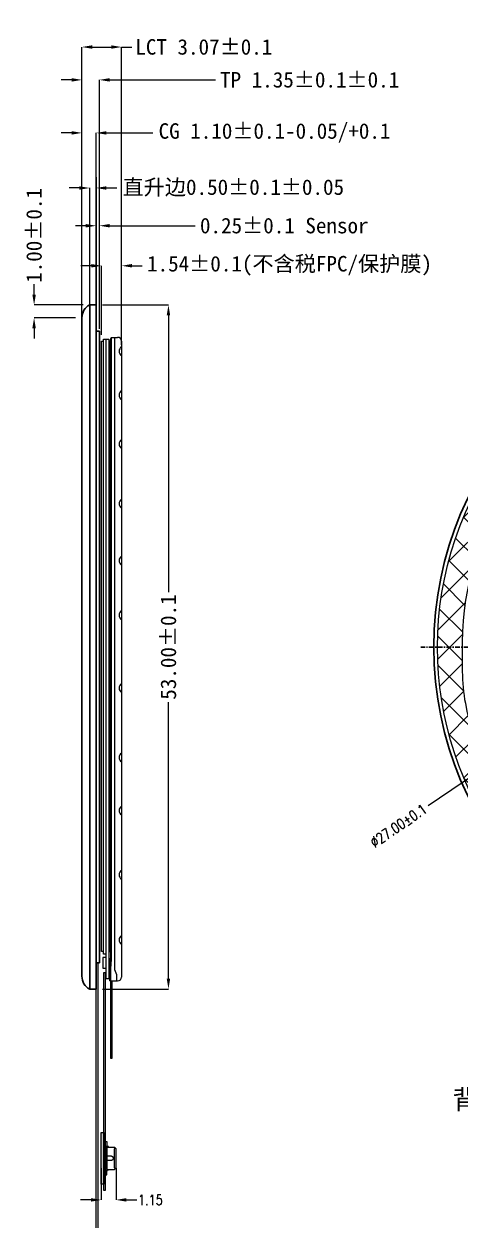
# Model space of a CAD drawing. Header units: millimetres. Extents: x 17 to 351, y 28 to 265.
# Drawn here: x 135.3 to 169, y 109.8 to 202.5 of the extents above; entities that cross this region are included whole.
import ezdxf

# ---------------------------------------------------------------- set-up
doc = ezdxf.new("R2010")
doc.units = ezdxf.units.MM
doc.linetypes.add('CENTER', pattern=[0.6, 0.375, -0.075, 0.075, -0.075])
doc.layers.get('Defpoints').update_dxf_attribs({"color": 5, "lineweight": 5})
for name, color, linetype in [('02___PRT_ALL_AXES', 7, 'Continuous'), ('CONNECTOR', 255, 'Continuous'), ('Lens', 6, 'Continuous'), ('外形切割', 200, 'Continuous')]:
    doc.layers.add(name, color=color, linetype=linetype)
for name, color, linetype, lineweight in [('BLU', 50, 'Continuous', 5), ('COG-IC', 2, 'Continuous', 5), ('DIM', 3, 'Continuous', 5), ('FPC', 50, 'Continuous', 5), ('LCD', 4, 'Continuous', 5), ('Main-FPC', 2, 'Continuous', 5), ('POL', 210, 'Continuous', 5)]:
    doc.layers.add(name, color=color, linetype=linetype, lineweight=lineweight)
doc.styles.add('RD', font='ROMAND.shx', dxfattribs={"width": 0.8})
doc.styles.get("Standard").update_dxf_attribs({"font": 'arial.ttf'})
doc.styles.add('样式 4', font='SimSun.ttf')
doc.dimstyles.new('DIM', dxfattribs={"dimtxt": 0.8, "dimasz": 0.8, "dimexe": 0, "dimexo": 0.5, "dimgap": 0.11, "dimtad": 0, "dimzin": 1, "dimdsep": 46, "dimtxsty": 'RD', "dimcen": 0, "dimclrd": 256, "dimclre": 256, "dimclrt": 256, "dimadec": 0, "dimazin": 0, "dimtm": 1e-09, "dimtfac": 1, "dimtofl": 0, "dimtmove": 0, "dimatfit": 3, "dimfxl": 1, "dimlwe": -1, "dimarcsym": 0})

# ---------------------------------------------------------------- blocks, each defined once
blk = doc.blocks.new('*D23')
at = {"layer": 'Defpoints', "color": 0, "transparency": 16777216}
for p in [(142.822, 183.736), (141.282, 177.892), (142.822, 177.892)]:
    blk.add_point(p, dxfattribs=at)
at = {"layer": 'DIM', "lineweight": 5, "transparency": 16777216}
for p, q in [((140.482, 183.736), (139.682, 183.736)), ((141.282, 178.392), (141.282, 183.736)), ((142.822, 178.392), (142.822, 183.736)), ((143.622, 183.736), (144.422, 183.736))]:
    blk.add_line(p, q, dxfattribs=at)
at = {"layer": 'DIM', "transparency": 16777216}
for points in [[(140.482, 183.87), (140.482, 183.603), (141.282, 183.736)], [(143.622, 183.87), (143.622, 183.603), (142.822, 183.736)]]:
    blk.add_solid(points, dxfattribs=at)
at = {"layer": 'DIM', "lineweight": 5, "transparency": 16777216, "insert": (155.832, 183.736), "char_height": 1.2, "attachment_point": 5, "style": '样式 4'}
blk.add_mtext('1.54±0.1(不含税FPC/保护膜)', dxfattribs=at)
blk = doc.blocks.new('R180A3D-001-CELL-V01-B')
at = {"layer": 'COG-IC', "lineweight": 5}
blk.add_lwpolyline([(324.462, 219.476), (324.212, 219.476), (324.212, 218.65), (324.462, 218.65)], dxfattribs=at)
at = {"layer": 'LCD', "lineweight": 5}
blk.add_lwpolyline([(324.462, 219.746), (324.262, 219.746), (324.262, 267.38), (324.662, 267.38), (324.662, 217.826), (324.462, 217.826), (324.462, 267.38)], dxfattribs=at)
blk = doc.blocks.new('R180A3D-001-LCDA-V01-B')
at = {"layer": 'POL', "lineweight": 5}
for points in [[(548.124, 225.188), (547.974, 225.188), (547.974, 272.472), (548.124, 272.472)], [(548.524, 225.188), (548.654, 225.188), (548.654, 272.472), (548.524, 272.472)]]:
    blk.add_lwpolyline(points, dxfattribs=at)
at = {"layer": 'LCD', "color": 2, "lineweight": 5}
blk.add_blockref('R180A3D-001-CELL-V01-B', (223.862, 5.243), dxfattribs=at)
blk = doc.blocks.new('R180A3D-005-BLU-V01-B')
at = {"layer": 'DIM', "color": 5}
for p, q in [((790.642, 270.154), (790.642, 222.038)), ((790.702, 270.154), (790.642, 270.154)), ((790.642, 222.038), (790.592, 221.329)), ((790.592, 221.329), (790.592, 220.377)), ((790.652, 220.377), (790.592, 220.377))]:
    blk.add_line(p, q, dxfattribs=at)
at = {"layer": 'DIM', "color": 0}
for p, q in [((790.702, 270.234), (790.702, 222.035)), ((790.702, 270.234), (790.952, 270.234)), ((790.612, 222.039), (790.562, 221.33)), ((790.612, 222.147), (790.612, 222.039)), ((790.612, 222.147), (790.642, 222.147)), ((790.702, 222.035), (790.652, 221.327)), ((790.562, 221.33), (790.562, 220.377)), ((790.652, 221.327), (790.652, 220.377)), ((790.592, 220.377), (790.562, 220.377)), ((790.652, 220.377), (791.104, 220.377)), ((790.652, 220.377), (790.652, 214.384)), ((790.782, 214.384), (790.782, 220.377)), ((790.652, 214.384), (790.782, 214.384))]:
    blk.add_line(p, q, dxfattribs=at)
at = {"layer": 'DIM', "color": 6}
for p, q in [((790.952, 270.234), (790.952, 221.255)), ((790.952, 270.234), (791.202, 270.234)), ((791.502, 269.934), (791.502, 220.677)), ((790.952, 221.255), (791.104, 220.871)), ((791.104, 220.871), (791.104, 220.377)), ((791.104, 220.377), (791.202, 220.377))]:
    blk.add_line(p, q, dxfattribs=at)
for centre, radius, start, end in [((791.202, 269.934), 0.3, 0, 90), ((791.711, 269.161), 0.4, 121.5045, 238.4955), ((791.711, 265.755), 0.4, 121.5045, 238.4955), ((791.711, 261.968), 0.4, 121.5045, 238.4955), ((791.711, 257.349), 0.4, 121.5045, 238.4955), ((791.711, 252.938), 0.4, 121.5045, 238.4955), ((791.711, 248.711), 0.4, 121.5045, 238.4955), ((791.711, 243.065), 0.4, 121.5045, 238.4955), ((791.711, 237.684), 0.4, 121.5045, 238.4955), ((791.711, 233.573), 0.4, 121.5045, 238.4955), ((791.711, 228.599), 0.4, 121.5045, 238.4955), ((791.711, 223.55), 0.4, 121.5045, 238.4955), ((791.202, 220.677), 0.3, 270, 0)]:
    blk.add_arc(centre, radius, start, end, dxfattribs=at)
blk = doc.blocks.new('*D13')
at = {"layer": 'Defpoints', "color": 0, "lineweight": 5, "transparency": 16777216}
for p in [(1241.976, 199.274), (1243.121, 199.274), (1243.121, 196.324)]:
    blk.add_point(p, dxfattribs=at)
at = {"layer": 'DIM', "lineweight": 5, "transparency": 16777216}
for p, q in [((1241.976, 198.774), (1241.976, 196.324)), ((1243.121, 198.774), (1243.121, 196.324)), ((1241.176, 196.324), (1240.376, 196.324)), ((1243.921, 196.324), (1244.721, 196.324))]:
    blk.add_line(p, q, dxfattribs=at)
for points in [[(1241.176, 196.457), (1241.176, 196.19), (1241.976, 196.324)], [(1243.921, 196.457), (1243.921, 196.19), (1243.121, 196.324)]]:
    blk.add_solid(points, dxfattribs=at)
at = {"layer": 'DIM', "lineweight": 5, "transparency": 16777216, "insert": (1245.775, 196.324), "char_height": 0.8, "attachment_point": 5, "style": 'RD'}
blk.add_mtext('1.15', dxfattribs=at)
blk = doc.blocks.new('*D42')
at = {"layer": 'Defpoints', "color": 0, "transparency": 16777216}
for p in [(140.857, 186.838), (141.107, 178.87), (140.857, 178.67)]:
    blk.add_point(p, dxfattribs=at)
at = {"layer": 'DIM', "lineweight": 5, "transparency": 16777216}
for p, q in [((140.057, 186.838), (139.257, 186.838)), ((140.857, 179.17), (140.857, 186.838)), ((141.107, 179.37), (141.107, 186.838)), ((141.907, 186.838), (148.53, 186.838))]:
    blk.add_line(p, q, dxfattribs=at)
at = {"layer": 'DIM', "transparency": 16777216}
for points in [[(140.057, 186.971), (140.057, 186.705), (140.857, 186.838)], [(141.907, 186.971), (141.907, 186.705), (141.107, 186.838)]]:
    blk.add_solid(points, dxfattribs=at)
at = {"layer": 'DIM', "lineweight": 5, "transparency": 16777216, "insert": (155.428, 186.838), "char_height": 1.2, "attachment_point": 5, "style": '样式 4'}
blk.add_mtext('0.25±0.1 Sensor', dxfattribs=at)
blk = doc.blocks.new('*D37')
at = {"layer": 'Defpoints', "color": 0, "transparency": 16777216}
for p in [(139.756, 198.137), (141.107, 178.349), (139.756, 164.336)]:
    blk.add_point(p, dxfattribs=at)
at = {"layer": 'DIM', "lineweight": 5, "transparency": 16777216}
for p, q in [((138.956, 198.137), (138.156, 198.137)), ((139.756, 164.836), (139.756, 198.137)), ((141.107, 178.849), (141.107, 198.137)), ((141.907, 198.137), (150.1, 198.137))]:
    blk.add_line(p, q, dxfattribs=at)
at = {"layer": 'DIM', "transparency": 16777216}
for points in [[(138.956, 198.271), (138.956, 198.004), (139.756, 198.137)], [(141.907, 198.271), (141.907, 198.004), (141.107, 198.137)]]:
    blk.add_solid(points, dxfattribs=at)
at = {"layer": 'DIM', "lineweight": 5, "transparency": 16777216, "insert": (157.393, 198.137), "char_height": 1.2, "attachment_point": 5, "style": '样式 4'}
blk.add_mtext('TP 1.35±0.1%%P0.1', dxfattribs=at)
blk = doc.blocks.new('*D38')
at = {"layer": 'Defpoints', "color": 0, "transparency": 16777216}
for p in [(140.857, 189.762), (140.356, 178.87), (140.857, 178.87)]:
    blk.add_point(p, dxfattribs=at)
at = {"layer": 'DIM', "lineweight": 5, "transparency": 16777216}
for p, q in [((139.556, 189.762), (138.756, 189.762)), ((140.356, 179.37), (140.356, 189.762)), ((140.857, 179.37), (140.857, 189.762)), ((141.657, 189.762), (142.457, 189.762))]:
    blk.add_line(p, q, dxfattribs=at)
at = {"layer": 'DIM', "transparency": 16777216}
for points in [[(139.556, 189.895), (139.556, 189.628), (140.356, 189.762)], [(141.657, 189.895), (141.657, 189.628), (140.857, 189.762)]]:
    blk.add_solid(points, dxfattribs=at)
at = {"layer": 'DIM', "lineweight": 5, "transparency": 16777216, "insert": (151.483, 189.762), "char_height": 1.2, "attachment_point": 5, "style": '样式 4'}
blk.add_mtext('直升边0.50±0.1%%P0.05', dxfattribs=at)
blk = doc.blocks.new('*D43')
at = {"layer": 'Defpoints', "color": 0, "transparency": 16777216}
for p in [(140.857, 180.7), (140.857, 127.7), (146.457, 127.7)]:
    blk.add_point(p, dxfattribs=at)
at = {"layer": 'DIM', "lineweight": 5, "transparency": 16777216}
for p, q in [((141.357, 180.7), (146.457, 180.7)), ((146.457, 179.9), (146.457, 158.463)), ((146.457, 128.5), (146.457, 149.937)), ((141.357, 127.7), (146.457, 127.7))]:
    blk.add_line(p, q, dxfattribs=at)
at = {"layer": 'DIM', "transparency": 16777216}
for points in [[(146.324, 179.9), (146.59, 179.9), (146.457, 180.7)], [(146.324, 128.5), (146.59, 128.5), (146.457, 127.7)]]:
    blk.add_solid(points, dxfattribs=at)
at = {"layer": 'DIM', "lineweight": 5, "transparency": 16777216, "insert": (146.457, 154.2), "char_height": 1.2, "attachment_point": 5, "rotation": 90, "style": '样式 4'}
blk.add_mtext('53.00±0.1', dxfattribs=at)
blk = doc.blocks.new('*D44')
at = {"layer": 'Defpoints', "color": 0, "transparency": 16777216}
for p in [(139.756, 194.03), (140.857, 180.7), (139.756, 165.518)]:
    blk.add_point(p, dxfattribs=at)
at = {"layer": 'DIM', "lineweight": 5, "transparency": 16777216}
for p, q in [((138.956, 194.03), (138.156, 194.03)), ((139.756, 166.018), (139.756, 194.03)), ((140.857, 181.2), (140.857, 194.03)), ((141.657, 194.03), (145.238, 194.03))]:
    blk.add_line(p, q, dxfattribs=at)
at = {"layer": 'DIM', "transparency": 16777216}
for points in [[(138.956, 194.163), (138.956, 193.896), (139.756, 194.03)], [(141.657, 194.163), (141.657, 193.896), (140.857, 194.03)]]:
    blk.add_solid(points, dxfattribs=at)
at = {"layer": 'DIM', "lineweight": 5, "transparency": 16777216, "insert": (154.673, 194.03), "char_height": 1.2, "attachment_point": 5, "style": '样式 4'}
blk.add_mtext('CG 1.10±0.1-0.05/+0.1', dxfattribs=at)
blk = doc.blocks.new('*D45')
at = {"layer": 'Defpoints', "color": 0, "transparency": 16777216}
for p in [(142.822, 200.683), (139.756, 179.42), (142.822, 177.118)]:
    blk.add_point(p, dxfattribs=at)
at = {"layer": 'DIM', "lineweight": 5, "transparency": 16777216}
for p, q in [((139.756, 179.92), (139.756, 200.683)), ((140.556, 200.683), (142.022, 200.683)), ((142.822, 177.618), (142.822, 200.683)), ((142.822, 200.683), (143.622, 200.683))]:
    blk.add_line(p, q, dxfattribs=at)
at = {"layer": 'DIM', "transparency": 16777216}
for points in [[(140.556, 200.816), (140.556, 200.55), (139.756, 200.683)], [(142.022, 200.816), (142.022, 200.55), (142.822, 200.683)]]:
    blk.add_solid(points, dxfattribs=at)
at = {"layer": 'DIM', "lineweight": 5, "transparency": 16777216, "insert": (149.196, 200.683), "char_height": 1.2, "attachment_point": 5, "style": '样式 4'}
blk.add_mtext('LCT 3.07±0.1', dxfattribs=at)
blk = doc.blocks.new('*D46')
at = {"layer": 'Defpoints', "color": 0, "transparency": 16777216}
for p in [(204.669, 167.827), (182.34, 152.647)]:
    blk.add_point(p, dxfattribs=at)
at = {"layer": 'DIM', "lineweight": 5, "transparency": 16777216}
blk.add_line((166.564, 141.921), (181.679, 152.197), dxfattribs=at)
at = {"layer": 'DIM', "transparency": 16777216}
blk.add_solid([(181.604, 152.307), (181.754, 152.087), (182.34, 152.647)], dxfattribs=at)
at = {"layer": 'DIM', "lineweight": 5, "transparency": 16777216, "insert": (164.268, 140.36), "char_height": 0.8, "attachment_point": 5, "rotation": 34.20997, "style": 'RD'}
blk.add_mtext('∅27.00±0.1', dxfattribs=at)
blk = doc.blocks.new('*D50')
at = {"layer": 'Defpoints', "color": 0, "transparency": 16777216}
for p in [(136.051, 180.7), (140.356, 180.7), (139.756, 179.7)]:
    blk.add_point(p, dxfattribs=at)
at = {"layer": 'DIM', "lineweight": 5, "transparency": 16777216}
for p, q in [((136.051, 181.5), (136.051, 182.3)), ((139.856, 180.7), (136.051, 180.7)), ((139.256, 179.7), (136.051, 179.7)), ((136.051, 178.9), (136.051, 178.1))]:
    blk.add_line(p, q, dxfattribs=at)
at = {"layer": 'DIM', "transparency": 16777216}
for points in [[(135.918, 181.5), (136.184, 181.5), (136.051, 180.7)], [(135.918, 178.9), (136.184, 178.9), (136.051, 179.7)]]:
    blk.add_solid(points, dxfattribs=at)
at = {"layer": 'DIM', "lineweight": 5, "transparency": 16777216, "insert": (136.051, 186.087), "char_height": 1.2, "attachment_point": 5, "rotation": 90, "style": '样式 4'}
blk.add_mtext('1.00±0.1', dxfattribs=at)
blk = doc.blocks.new('R180A3D-005-FPC-V01-B')
at = {"layer": 'FPC', "lineweight": 5}
h = blk.add_hatch(color=4, dxfattribs=at)
h.dxf.hatch_style = 1
h.paths.add_polyline_path([(1242.176, 201.546), (1242.176, 197.546), (1241.976, 197.546), (1241.976, 201.546)])
at = {"layer": 'CONNECTOR', "color": 2, "lineweight": 5}
for p, q in [((1242.296, 200.484), (1242.296, 200.84)), ((1242.296, 200.84), (1242.396, 200.84)), ((1242.296, 200.484), (1242.296, 200.178)), ((1242.296, 200.484), (1242.446, 200.484)), ((1242.296, 200.09), (1242.296, 200.178)), ((1242.333, 200.134), (1242.296, 200.178)), ((1242.396, 200.84), (1242.396, 200.484)), ((1242.446, 200.484), (1242.446, 200.403)), ((1242.533, 200.465), (1242.446, 200.465)), ((1242.446, 198.69), (1242.446, 200.403)), ((1242.446, 200.403), (1242.996, 200.403)), ((1242.533, 200.403), (1242.533, 200.465)), ((1243.121, 200.278), (1242.996, 200.403)), ((1242.996, 198.878), (1242.996, 200.215)), ((1243.121, 198.815), (1243.121, 200.278)), ((1242.321, 200.149), (1242.321, 198.944)), ((1242.333, 199.859), (1242.333, 200.06)), ((1242.446, 199.859), (1242.333, 199.859)), ((1242.333, 199.234), (1242.333, 199.033)), ((1242.333, 199.234), (1242.446, 199.234)), ((1242.364, 200.103), (1242.364, 199.859)), ((1242.364, 200.103), (1242.364, 200.103)), ((1242.364, 198.99), (1242.364, 199.234)), ((1242.758, 199.71), (1242.446, 199.71)), ((1242.758, 199.383), (1242.446, 199.383)), ((1242.296, 199.003), (1242.296, 198.915)), ((1242.333, 198.959), (1242.296, 198.915)), ((1242.296, 198.915), (1242.296, 198.609)), ((1242.296, 198.609), (1242.446, 198.609)), ((1242.296, 198.609), (1242.296, 198.253)), ((1242.364, 198.99), (1242.364, 198.99)), ((1242.396, 198.253), (1242.396, 198.609)), ((1242.446, 198.69), (1242.996, 198.69)), ((1242.446, 198.69), (1242.446, 198.609)), ((1242.533, 198.628), (1242.446, 198.628)), ((1242.446, 198.609), (1242.471, 198.609)), ((1242.471, 198.628), (1242.471, 198.609)), ((1242.533, 198.628), (1242.533, 198.69)), ((1242.996, 198.69), (1243.121, 198.815)), ((1242.296, 198.253), (1242.396, 198.253))]:
    blk.add_line(p, q, dxfattribs=at)
for centre, radius, start, end in [((1242.521, 200.09), 0.225, 180, 207.24736), ((1242.327, 200.097), 0.0375, 279.81729, 80.18271), ((1242.521, 199.003), 0.225, 152.75264, 180), ((1242.327, 198.996), 0.0375, 279.81729, 80.18271)]:
    blk.add_arc(centre, radius, start, end, dxfattribs=at)
for points in [[(1242.996, 200.215), (1242.999, 200.249), (1243.009, 200.284), (1243.026, 200.318), (1243.051, 200.348)], [(1242.758, 199.71), (1242.794, 199.705), (1242.828, 199.69), (1242.858, 199.667), (1242.884, 199.634), (1242.901, 199.592), (1242.907, 199.546), (1242.901, 199.501), (1242.883, 199.459), (1242.858, 199.426), (1242.828, 199.402), (1242.794, 199.388), (1242.758, 199.383)], [(1243.051, 198.745), (1243.026, 198.775), (1243.009, 198.809), (1242.999, 198.844), (1242.996, 198.878)]]:
    blk.add_spline(points, degree=3, dxfattribs=at)
at = {"layer": 'FPC', "color": 4, "lineweight": 5}
blk.add_lwpolyline([(1242.176, 201.546), (1242.176, 197.546), (1241.976, 197.546), (1241.976, 201.546)], close=True, dxfattribs=at)
at = {"layer": 'Main-FPC', "lineweight": 5}
blk.add_lwpolyline([(1242.176, 197.046), (1242.176, 213.939), (1242.286, 213.939), (1242.286, 197.046)], close=True, dxfattribs=at)
at = {"layer": 'DIM', "color": 1, "lineweight": 5}
dim = blk.add_linear_dim(base=(1243.120641128, 196.323761425), p1=(1241.975641128, 199.274066205), p2=(1243.120641128, 199.274066205), dimstyle='DIM', override={"dimlwd": 5, "dimlwe": 5}, dxfattribs=at)
dim.commit()
dim.dimension.update_dxf_attribs({"geometry": '*D13', "text_midpoint": (1245.775403032, 196.323761425)})

msp = doc.modelspace()

# ---------------------------------------------------------------- hatches: boundary and pattern name
at = {"lineweight": 5}
h = msp.add_hatch(dxfattribs=at)
h.set_pattern_fill('ANSI37', color=3, scale=0.5, style=0)
h.set_pattern_definition([(45, (-1703.057, -84.9514), (-1.122532, 1.122532), []), (135, (-1703.057, -84.9514), (-1.122532, -1.122532), [])])
edge = h.paths.add_edge_path()
edge.add_line((179.796, 132.831), (179.357, 132.145))
edge.add_arc((193.497, 154.202), 26.2, -57.33565, 237.33565, ccw=False)
edge.add_line((207.638, 132.145), (207.198, 132.831))
edge.add_arc((190.286, 154.766), 27.697, 307.63397, 349.76627)
edge.add_arc((204.575, 152.345), 13.206, 349.08891, 359.79643)
edge.add_line((217.781, 152.298), (217.788, 153.768))
edge.add_arc((193.497, 154.202), 24.295, 358.97603, 541.02397)
edge.add_line((169.206, 153.768), (169.214, 152.298))
edge.add_arc((182.42, 152.345), 13.206, 180.20357, 190.91109)
edge.add_arc((196.709, 154.766), 27.697, 190.23373, 232.3567)
edge.add_arc((203.579, 161.845), 37.516, 230.65134, 230.65826)

# ---------------------------------------------------------------- linework, layer by layer
at = {"color": 3}
msp.add_line((140.857, 190.604), (140.857, 179.829), dxfattribs=at)
at = {"color": 1, "linetype": 'CENTER'}
msp.add_lwpolyline([(221.006, 154.202), (166.006, 154.202)], dxfattribs=at)
at = {"color": 251, "true_color": 0x636466}
msp.add_circle((193.506, 154.202), 26.5, dxfattribs=at)
at = {"layer": '02___PRT_ALL_AXES', "color": 7, "linetype": 'Continuous'}
msp.add_line((140.857, 178.87), (140.857, 129.53), dxfattribs=at)
at = {"layer": 'DIM', "color": 3}
msp.add_lwpolyline([(179.796, 132.831), (179.357, 132.145, -3.412618), (207.638, 132.145), (207.198, 132.831, 0.185936), (217.542, 149.845, 0.046754), (217.781, 152.298), (217.788, 153.768, 1.018033), (169.206, 153.768), (169.214, 152.298, 0.046754), (169.452, 149.845, 0.185894), (179.793, 132.834, 0.00003), (179.796, 132.831)], format="xyb", dxfattribs=at)
at = {"layer": 'FPC', "lineweight": 5}
msp.add_lwpolyline([(140.857, 129.73), (140.987, 129.73), (140.987, 97.254), (140.857, 97.254)], close=True, dxfattribs=at)
at = {"layer": 'Lens', "color": 251, "true_color": 0x636466}
for p, q in [((140.356, 180.7), (140.356, 127.7)), ((140.857, 180.7), (140.356, 180.7)), ((140.857, 180.7), (140.857, 127.7)), ((139.756, 179.7), (139.756, 128.7)), ((140.857, 127.7), (140.356, 127.7))]:
    msp.add_line(p, q, dxfattribs=at)
for centre, start, end in [((140.828, 179.737), 116.1055, 181.96699), ((140.828, 128.663), 178.03301, 243.8945)]:
    msp.add_arc(centre, 1.073, start, end, dxfattribs=at)
at = {"layer": 'POL'}
msp.add_line((140.857, 178.67), (140.857, 129.73), dxfattribs=at)
at = {"layer": 'POL', "color": 3}
msp.add_line((140.857, 178.67), (140.857, 129.73), dxfattribs=at)
at = {"layer": '外形切割'}
for p, q in [((140.857, 178.67), (141.107, 178.67)), ((141.107, 178.67), (141.107, 129.73)), ((140.857, 129.73), (141.107, 129.73))]:
    msp.add_line(p, q, dxfattribs=at)

# ---------------------------------------------------------------- block references
at = {"lineweight": 5}
msp.add_blockref('R180A3D-005-FPC-V01-B', (-1100.724, -84.952), dxfattribs=at)
at = {"layer": 'BLU', "lineweight": 5}
msp.add_blockref('R180A3D-005-BLU-V01-B', (-648.68, -92.043), dxfattribs=at)
at = {"layer": 'LCD', "lineweight": 5}
msp.add_blockref('R180A3D-001-LCDA-V01-B', (-406.692, -94.581), dxfattribs=at)

# ---------------------------------------------------------------- texts
at = {"layer": 'DIM', "color": 1, "insert": (175.61, 119.895), "char_height": 1.5, "width": 100.3297, "attachment_point": 3}
msp.add_mtext('{\\fNSimSun|b0|i0|c134|p49;背面EMI}', dxfattribs=at)

# ---------------------------------------------------------------- dimensions: what is measured, and where the dimension line sits
at = {"layer": 'DIM', "lineweight": 5}
dim = msp.add_linear_dim(base=(142.822, 200.683), p1=(139.756, 179.42), p2=(142.822, 177.118), text='LCT <>', dimstyle='DIM', override={"dimtxt": 1.2, "dimtxsty": '样式 4', "dimtol": 1, "dimtp": 0.1, "dimtm": 0.1, "dimlwd": 5, "dimlwe": 5}, dxfattribs=at)
dim.commit()
dim.dimension.update_dxf_attribs({"geometry": '*D45', "text_midpoint": (149.196, 200.683), "dimtype": 160})
for base, p1, p2, text, picture, middle in [((139.756, 198.137), (141.107, 178.349), (139.756, 164.336), 'TP <>%%P0.1', '*D37', (157.393, 198.137)), ((139.756, 194.03), (140.857, 180.7), (139.756, 165.518), 'CG <>-0.05/+0.1', '*D44', (154.673, 194.03)), ((140.857, 186.838), (141.107, 178.87), (140.857, 178.67), '<> Sensor', '*D42', (155.428, 186.838))]:
    dim = msp.add_linear_dim(base=base, p1=p1, p2=p2, angle=180, text=text, dimstyle='DIM', override={"dimtxt": 1.2, "dimtxsty": '样式 4', "dimtol": 1, "dimtp": 0.1, "dimtm": 0.1, "dimlwd": 5, "dimlwe": 5}, dxfattribs=at)
    dim.commit()
    dim.dimension.update_dxf_attribs({"geometry": picture, "text_midpoint": middle, "dimtype": 160})
dim = msp.add_linear_dim(base=(140.857, 189.762), p1=(140.356, 178.87), p2=(140.857, 178.87), angle=180, text='直升边<>%%P0.05', dimstyle='DIM', override={"dimtxt": 1.2, "dimtxsty": '样式 4', "dimtol": 1, "dimtp": 0.1, "dimtm": 0.1, "dimlwd": 5, "dimlwe": 5}, dxfattribs=at)
dim.commit()
dim.dimension.update_dxf_attribs({"geometry": '*D38', "text_midpoint": (151.483, 189.762)})
for base, p1, p2, picture, middle in [((136.051, 180.7), (139.756, 179.7), (140.356, 180.7), '*D50', (136.051, 186.087)), ((146.457, 127.7), (140.857, 180.7), (140.857, 127.7), '*D43', (146.457, 154.2))]:
    dim = msp.add_linear_dim(base=base, p1=p1, p2=p2, angle=90, dimstyle='DIM', override={"dimtxt": 1.2, "dimtxsty": '样式 4', "dimtol": 1, "dimtp": 0.1, "dimtm": 0.1, "dimlwd": 5, "dimlwe": 5}, dxfattribs=at)
    dim.commit()
    dim.dimension.update_dxf_attribs({"geometry": picture, "text_midpoint": middle})
dim = msp.add_linear_dim(base=(142.822, 183.736), p1=(141.282, 177.892), p2=(142.822, 177.892), text='<>(不含税FPC/保护膜)', dimstyle='DIM', override={"dimtxt": 1.2, "dimtxsty": '样式 4', "dimtol": 1, "dimtp": 0.1, "dimtm": 0.1, "dimlwd": 5, "dimlwe": 5}, dxfattribs=at)
dim.commit()
dim.dimension.update_dxf_attribs({"geometry": '*D23', "text_midpoint": (155.832, 183.736)})
dim = msp.add_diameter_dim_2p(p1=(204.669, 167.827), p2=(182.34, 152.647), dimstyle='DIM', override={"dimtol": 1, "dimtp": 0.1, "dimtm": 0.1, "dimlwd": 5, "dimlwe": 5}, dxfattribs=at)
dim.commit()
dim.dimension.update_dxf_attribs({"geometry": '*D46', "text_midpoint": (164.268, 140.36), "dimtype": 163})

doc.saveas('drawing.dxf')
